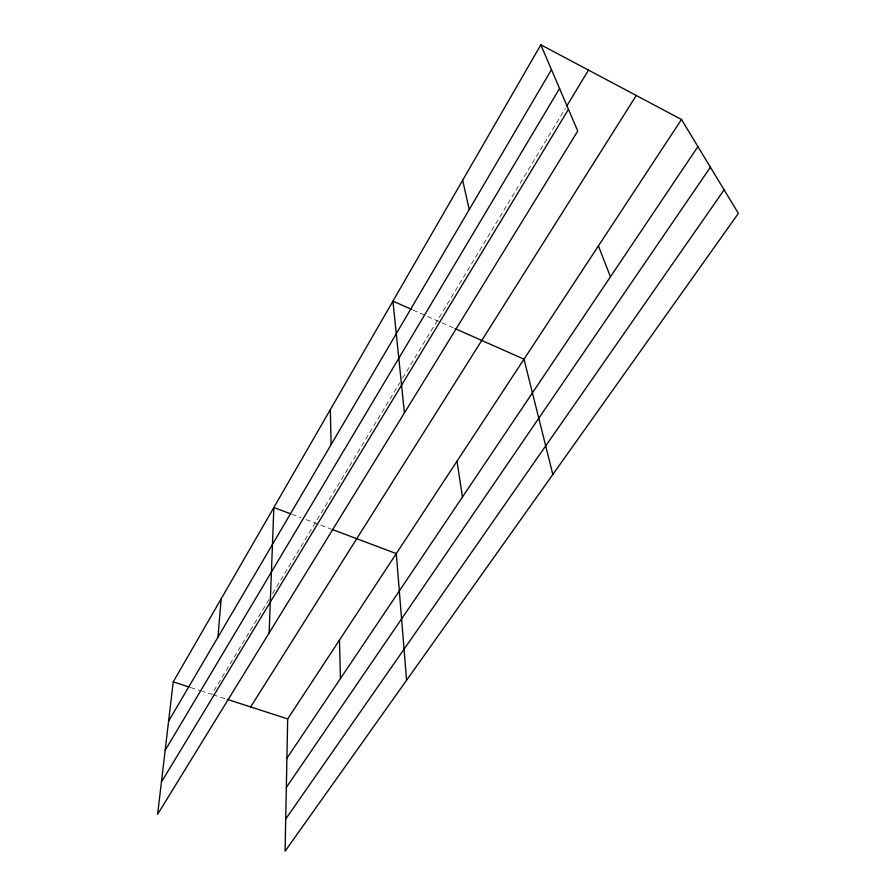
<?xml version="1.0" encoding="UTF-8"?>
<svg xmlns="http://www.w3.org/2000/svg" width="896" height="896" viewBox="0 0 896 896"><rect width="100%" height="100%" fill="white"/><g stroke="black" fill="none" stroke-linecap="round" stroke-linejoin="round"><path stroke-width="0.67" stroke-dasharray="4.48 3.36" d="M268.923 599.592L211.736 694.344L202.44 691.342M272.541 593.611L399.739 382.827M402.629 378.056L565.443 108.27M190.49 687.478L201.118 690.906M213.035 694.77L226.005 698.97M291.917 514.293L300.944 517.698M306.096 519.635L330.736 528.92M413.179 310.094L453.768 328.07"/><path stroke-width="1.34" d="M681.475 119.482L287.683 718.928L285.085 851.2L738.382 213.382L681.475 119.482L540.837 44.8L173.23 681.89L157.618 814.307L577.763 131.04L540.837 44.8M269.125 632.968L273.862 507.494L290.618 513.811M217.963 637.146L221.144 598.864M168.605 721.146L551.466 69.619M165.155 750.378L559.552 88.502M566.888 105.885L588.482 70.101M161.426 782.018L568.467 109.334M250.645 706.933L636.272 95.48M286.91 758.229L697.917 146.619M286.339 787.45L710.394 167.205M285.712 819.022L724.125 189.851M173.23 681.89L189.168 687.042M227.304 699.384L287.683 718.928M332.035 529.402L396.29 553.594L406.571 680.254M411.914 309.534L392.93 301.134L404.421 412.933M455.034 328.63L524.014 359.173L552.832 474.454M598.416 245.918L610.434 276.797M462.661 180.286L469.246 209.518M456.994 461.205L462.459 497M339.472 640.091L340.424 678.597M330.344 409.606L331.083 444.651"/></g></svg>
